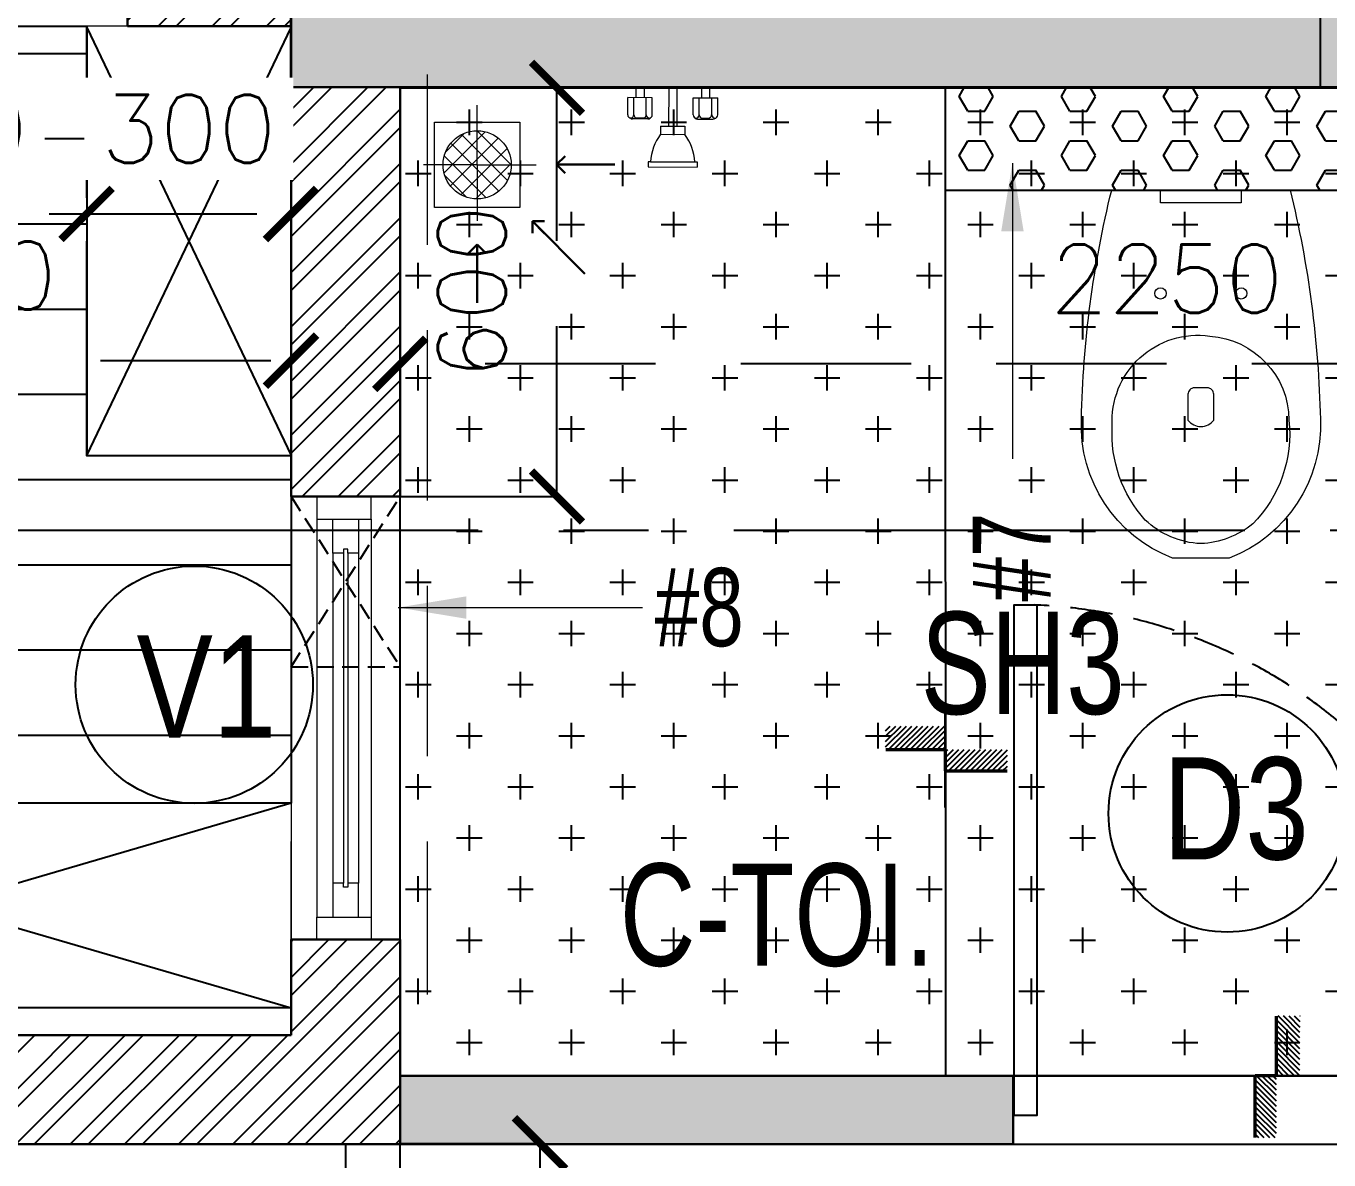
# Model space of a CAD drawing. Header units: millimetres. Extents: x 1124992 to 1258557, y -5767803 to -5695799.
# Drawn here: x 1199893 to 1201805, y -5723498 to -5721835 of the extents above; entities that cross this region are included whole.
import ezdxf
from ezdxf.enums import TextEntityAlignment as Align

# ---------------------------------------------------------------- set-up
doc = ezdxf.new("R2010")
doc.units = ezdxf.units.MM
doc.header["$LTSCALE"] = 1000
doc.header["$MEASUREMENT"] = 0
for name, pattern in [('$1$AUDIT_D_120904163729-0', [0]), ('$36$HIDDEN', [0.375, 0.25, -0.125]), ('2BHK-A - FRONT$0$( Hidden )', [0.375, 0.25, -0.125]), ('2BHK-A - FRONT$0$AUDIT_D_120904163729-0', [0]), ('2BHK-A - FRONT$0$HIDDEN', [0.375, 0.25, -0.125]), ('AUDIT_D_120904163729-0', [0]), ('T8(T9 IS SIMILAR) - DIMENSION & TEXTING$0$HIDDEN', [0.375, 0.25, -0.125]), ('T8(T9 IS SIMILAR)$0$$0$HIDDEN', [0.375, 0.25, -0.125]), ('T8(T9 IS SIMILAR)$0$HIDDEN', [0.375, 0.25, -0.125]), ('T8_REFUGE COLUMNS$0$CENTER2', [1.125, 0.75, -0.125, 0.125, -0.125])]:
    doc.linetypes.add(name, pattern=pattern)
doc.layers.get('0').update_dxf_attribs({"linetype": 'AUDIT_D_120904163729-0'})
for name, color, linetype in [('$0$A-HATCH -160', 251, '$1$AUDIT_D_120904163729-0'), ('$21$A-DIMENSIONS', 2, '$36$HIDDEN'), ('2BHK-A - FRONT$0$$0$ELEV.', 5, 'Continuous'), ('2BHK-A - FRONT$0$$0$LEDGE WALL', 5, 'Continuous'), ('2BHK-A - FRONT$0$A-DOOR-FULL', 2, 'Continuous'), ('2BHK-A - FRONT$0$A-HATCH -160', 251, '2BHK-A - FRONT$0$AUDIT_D_120904163729-0'), ('2BHK-A - FRONT$0$a-tile drop', 3, 'Continuous'), ('2BHK-A - FRONT$0$A-TOI SUNK 50MM', 8, 'Continuous'), ('2BHK-A - FRONT$0$APT PLANS-typ$0$TILEDROP', 3, 'Continuous'), ('2BHK-A - FRONT$0$CUT-OUT', 49, 'Continuous'), ('2BHK-A - FRONT$0$ELE 1', 1, 'Continuous'), ('T8(T9 IS SIMILAR) - DIMENSION & TEXTING$0$A-DIMENSIONS', 2, 'T8(T9 IS SIMILAR) - DIMENSION & TEXTING$0$HIDDEN'), ('T8(T9 IS SIMILAR) - DIMENSION & TEXTING$1$a-window-no', 125, 'Continuous'), ('T8_REFUGE COLUMNS$0$A-CENTERLINE', 193, 'T8_REFUGE COLUMNS$0$CENTER2'), ('T8_REFUGE COLUMNS$0$A-RCC COLS', 3, 'Continuous'), ('T8_TYPICAL COLUMNS$0$A-RCC COLS', 3, 'Continuous')]:
    doc.layers.add(name, color=color, linetype=linetype)
for name, color, linetype, lineweight in [('2BHK-A - FRONT$0$$0$a-TOI-fixtures', 251, 'Continuous', 0), ('2BHK-A - FRONT$0$$0$A-WALL- 160', 6, 'Continuous', 30), ('2BHK-A - FRONT$0$$0$Ele', 8, 'Continuous', 15), ('2BHK-A - FRONT$0$a-TOI-fixtures', 251, 'Continuous', 0), ('2BHK-A - FRONT$0$A-WALL- 160', 6, 'Continuous', 30), ('2BHK-A - FRONT$0$Ventilator', 5, 'Continuous', 0), ('T8(T9 IS SIMILAR) - DIMENSION & TEXTING$0$a-Text', 4, 'Continuous', 0), ('T8(T9 IS SIMILAR) - DIMENSION & TEXTING$0$R0-18-10-2014-T1-1st Podium Floor Plan$0$Text', 2, 'Continuous', 0), ('T8(T9 IS SIMILAR) - DIMENSION & TEXTING$0$T8 - TYPICAL FLOOR CORE$0$a-Text', 4, 'Continuous', 0), ('T8(T9 IS SIMILAR)$0$D&W', 8, 'Continuous', 25), ('T8(T9 IS SIMILAR)$0$SCPL BEAM', 191, 'T8(T9 IS SIMILAR)$0$$0$HIDDEN', 13)]:
    doc.layers.add(name, color=color, linetype=linetype, lineweight=lineweight)
doc.layers.add('T8_REFUGE COLUMNS$1$COL-HATCH', color=7, linetype='Continuous', lineweight=25, true_color=0xa3a3a3)
doc.layers.add('T8_TYPICAL COLUMNS$1$$0$COL-HATCH', color=7, linetype='Continuous', lineweight=25, true_color=0xa3a3a3)
doc.styles.add('2BHK-A - FRONT$0$Romans 1', font='romans.shx', dxfattribs={"height": 100})
doc.styles.add('T8(T9 IS SIMILAR) - DIMENSION & TEXTING$0$ARIAL ARROW', font='swisscl.ttf')
doc.styles.add('T8(T9 IS SIMILAR) - DIMENSION & TEXTING$0$Romans 1', font='romans.shx', dxfattribs={"height": 100})
doc.styles.add('T8(T9 IS SIMILAR) - DIMENSION & TEXTING$0$T8 - TYPICAL FLOOR CORE$0$ARIAL ARROW', font='swisscl.ttf')
doc.styles.add('T8(T9 IS SIMILAR) - DIMENSION & TEXTING$0$Tahoma', font='tahoma.ttf')
doc.styles.add('T8(T9 IS SIMILAR) - DIMENSION & TEXTING$1$LODHA STANDERD', font='sanss___.ttf')
doc.dimstyles.new('2BHK-A - FRONT$0$ALPINE S', dxfattribs={"dimscale": 0, "dimtxt": 100, "dimasz": 75, "dimexe": 0, "dimexo": 0, "dimgap": 75, "dimtad": 1, "dimdec": 0, "dimzin": 0, "dimdsep": 46, "dimtxsty": '2BHK-A - FRONT$0$Romans 1', "dimblk": '2BHK-A - FRONT$0$_ArchTick', "dimcen": 0.09, "dimclrd": 256, "dimclre": 256, "dimclrt": 7, "dimadec": 0, "dimazin": 0, "dimtfac": 1, "dimtdec": 0, "dimtofl": 0, "dimtmove": 1, "dimatfit": 0, "dimldrblk": '2BHK-A - FRONT$0$_Open90', "dimfxl": 1, "dimtolj": 1, "dimtzin": 0, "dimarcsym": 0})
doc.dimstyles.new('T8(T9 IS SIMILAR) - DIMENSION & TEXTING$0$ALPINE S', dxfattribs={"dimscale": 0, "dimtxt": 100, "dimasz": 75, "dimexe": 0, "dimexo": 0, "dimgap": 75, "dimtad": 1, "dimdec": 0, "dimzin": 0, "dimdsep": 46, "dimtxsty": 'T8(T9 IS SIMILAR) - DIMENSION & TEXTING$0$Romans 1', "dimblk": 'T8(T9 IS SIMILAR) - DIMENSION & TEXTING$0$_ArchTick', "dimcen": 0.09, "dimclrd": 256, "dimclre": 256, "dimclrt": 7, "dimadec": 0, "dimazin": 0, "dimtfac": 1, "dimtdec": 0, "dimtofl": 0, "dimtmove": 1, "dimatfit": 0, "dimldrblk": 'T8(T9 IS SIMILAR) - DIMENSION & TEXTING$0$_Open90', "dimfxl": 1, "dimtolj": 1, "dimtzin": 0, "dimarcsym": 0})
doc.dimstyles.new('T8(T9 IS SIMILAR) - DIMENSION & TEXTING$0$SAMATA STD', dxfattribs={"dimtxt": 100, "dimasz": 50, "dimexe": 50, "dimexo": 50, "dimgap": 10, "dimtad": 0, "dimdec": 0, "dimrnd": 5, "dimzin": 0, "dimdsep": 46, "dimtxsty": 'T8(T9 IS SIMILAR) - DIMENSION & TEXTING$0$Tahoma', "dimblk": 'T8(T9 IS SIMILAR) - DIMENSION & TEXTING$0$_Origin2', "dimcen": -50, "dimdle": 50, "dimclrd": 7, "dimclre": 7, "dimclrt": 7, "dimadec": 0, "dimazin": 0, "dimtfac": 1, "dimtdec": 0, "dimtmove": 1, "dimatfit": 3, "dimfxl": 150, "dimtfill": 1, "dimtolj": 1, "dimtzin": 0, "dimlwd": -1, "dimlwe": -1, "dimarcsym": 0})

# ---------------------------------------------------------------- blocks, each defined once
blk = doc.blocks.new('T8(T9 IS SIMILAR) - DIMENSION & TEXTING$1$WINDOW TAG')
at = {"layer": 'T8(T9 IS SIMILAR) - DIMENSION & TEXTING$1$a-window-no'}
blk.add_circle((0, 0), 174.1, dxfattribs=at)
at = {"layer": 'T8(T9 IS SIMILAR) - DIMENSION & TEXTING$1$a-window-no', "style": 'T8(T9 IS SIMILAR) - DIMENSION & TEXTING$1$LODHA STANDERD'}
blk.add_attdef('WINDOW', text='', height=150, dxfattribs=at).set_placement((11.3, 2.8), align=Align.MIDDLE_CENTER)
blk = doc.blocks.new('T8(T9 IS SIMILAR) - DIMENSION & TEXTING$0$_ArchTick')
at = {"color": 0, "linetype": 'ByBlock', "const_width": 0.15}
blk.add_lwpolyline([(-0.5, -0.5), (0.5, 0.5)], dxfattribs=at)
blk = doc.blocks.new('*D538')
at = {"layer": 'T8(T9 IS SIMILAR) - DIMENSION & TEXTING$0$A-DIMENSIONS', "linetype": 'T8(T9 IS SIMILAR) - DIMENSION & TEXTING$0$HIDDEN', "lineweight": -2, "transparency": 16777216}
for p, q in [((1199252.4, -5722195.7), (1199252.4, -5722325.6)), ((1200282.2, -5722195.7), (1200282.2, -5722325.6))]:
    blk.add_line(p, q, dxfattribs=at)
at = {"layer": 'T8(T9 IS SIMILAR) - DIMENSION & TEXTING$0$A-DIMENSIONS', "lineweight": -2, "transparency": 16777216}
blk.add_line((1199252.4, -5722325.6), (1200282.2, -5722325.6), dxfattribs=at)
at = {"layer": 'T8(T9 IS SIMILAR) - DIMENSION & TEXTING$0$A-DIMENSIONS', "linetype": 'ByBlock', "lineweight": -2, "transparency": 16777216, "xscale": 75, "yscale": 75, "zscale": 75, "rotation": 180}
blk.add_blockref('T8(T9 IS SIMILAR) - DIMENSION & TEXTING$0$_ArchTick', (1199252.4, -5722325.6), dxfattribs=at)
at = {"layer": 'T8(T9 IS SIMILAR) - DIMENSION & TEXTING$0$A-DIMENSIONS', "linetype": 'ByBlock', "lineweight": -2, "transparency": 16777216, "xscale": 75, "yscale": 75, "zscale": 75}
blk.add_blockref('T8(T9 IS SIMILAR) - DIMENSION & TEXTING$0$_ArchTick', (1200282.2, -5722325.6), dxfattribs=at)
at = {"layer": 'T8(T9 IS SIMILAR) - DIMENSION & TEXTING$0$A-DIMENSIONS', "color": 7, "linetype": 'ByBlock', "transparency": 16777216, "insert": (1199767.3, -5722200.6), "char_height": 100, "attachment_point": 5, "style": 'T8(T9 IS SIMILAR) - DIMENSION & TEXTING$0$Romans 1'}
blk.add_mtext('\\A1;1030', dxfattribs=at)
blk = doc.blocks.new('T8(T9 IS SIMILAR) - DIMENSION & TEXTING$0$_Open90')
at = {"color": 0, "linetype": 'ByBlock', "lineweight": -2}
for p, q in [((-0.5, 0.5), (0, 0)), ((0, 0), (-1, 0)), ((0, 0), (-0.5, -0.5))]:
    blk.add_line(p, q, dxfattribs=at)
blk = doc.blocks.new('*D539')
at = {"layer": 'T8(T9 IS SIMILAR) - DIMENSION & TEXTING$0$A-DIMENSIONS', "linetype": 'T8(T9 IS SIMILAR) - DIMENSION & TEXTING$0$HIDDEN', "lineweight": -2, "transparency": 16777216}
for p, q in [((1200442.2, -5723474), (1200647.5, -5723474)), ((1200442.2, -5724474), (1200647.5, -5724474))]:
    blk.add_line(p, q, dxfattribs=at)
at = {"layer": 'T8(T9 IS SIMILAR) - DIMENSION & TEXTING$0$A-DIMENSIONS', "lineweight": -2, "transparency": 16777216}
blk.add_line((1200647.5, -5724474), (1200647.5, -5723474), dxfattribs=at)
at = {"layer": 'T8(T9 IS SIMILAR) - DIMENSION & TEXTING$0$A-DIMENSIONS', "linetype": 'ByBlock', "lineweight": -2, "transparency": 16777216, "xscale": 75, "yscale": 75, "zscale": 75}
for p, rotation in [((1200647.5, -5723474), 90), ((1200647.5, -5724474), 270)]:
    blk.add_blockref('T8(T9 IS SIMILAR) - DIMENSION & TEXTING$0$_ArchTick', p, dxfattribs=dict(at, rotation=rotation))
at = {"layer": 'T8(T9 IS SIMILAR) - DIMENSION & TEXTING$0$A-DIMENSIONS', "color": 7, "linetype": 'ByBlock', "transparency": 16777216, "insert": (1200522.5, -5723974), "char_height": 100, "attachment_point": 5, "rotation": 90, "style": 'T8(T9 IS SIMILAR) - DIMENSION & TEXTING$0$Romans 1'}
blk.add_mtext('\\A1;1000', dxfattribs=at)
blk = doc.blocks.new('*D433')
at = {"layer": 'T8(T9 IS SIMILAR) - DIMENSION & TEXTING$0$A-DIMENSIONS', "linetype": 'T8(T9 IS SIMILAR) - DIMENSION & TEXTING$0$HIDDEN', "lineweight": -2, "transparency": 16777216}
for p, q in [((1200442.3, -5721924.4), (1200442.3, -5722330.4)), ((1202692, -5721924.4), (1202692, -5722330.4))]:
    blk.add_line(p, q, dxfattribs=at)
at = {"layer": 'T8(T9 IS SIMILAR) - DIMENSION & TEXTING$0$A-DIMENSIONS', "lineweight": -2, "transparency": 16777216}
blk.add_line((1202692, -5722330.4), (1200442.3, -5722330.4), dxfattribs=at)
at = {"layer": 'T8(T9 IS SIMILAR) - DIMENSION & TEXTING$0$A-DIMENSIONS', "linetype": 'ByBlock', "lineweight": -2, "transparency": 16777216, "xscale": 75, "yscale": 75, "zscale": 75, "rotation": 180}
blk.add_blockref('T8(T9 IS SIMILAR) - DIMENSION & TEXTING$0$_ArchTick', (1200442.3, -5722330.4), dxfattribs=at)
at = {"layer": 'T8(T9 IS SIMILAR) - DIMENSION & TEXTING$0$A-DIMENSIONS', "linetype": 'ByBlock', "lineweight": -2, "transparency": 16777216, "xscale": 75, "yscale": 75, "zscale": 75}
blk.add_blockref('T8(T9 IS SIMILAR) - DIMENSION & TEXTING$0$_ArchTick', (1202692, -5722330.4), dxfattribs=at)
at = {"layer": 'T8(T9 IS SIMILAR) - DIMENSION & TEXTING$0$A-DIMENSIONS', "color": 7, "linetype": 'ByBlock', "transparency": 16777216, "insert": (1201567.1, -5722205.4), "char_height": 100, "attachment_point": 5, "style": 'T8(T9 IS SIMILAR) - DIMENSION & TEXTING$0$Romans 1'}
blk.add_mtext('\\A1;2250', dxfattribs=at)
blk = doc.blocks.new('*D226')
at = {"layer": 'T8(T9 IS SIMILAR) - DIMENSION & TEXTING$0$A-DIMENSIONS', "linetype": 'T8(T9 IS SIMILAR) - DIMENSION & TEXTING$0$HIDDEN', "lineweight": -2, "transparency": 16777216}
for p, q in [((1199552.3, -5721834.8), (1199552.3, -5722110.4)), ((1199982.2, -5721836.9), (1199982.2, -5722110.4))]:
    blk.add_line(p, q, dxfattribs=at)
at = {"layer": 'T8(T9 IS SIMILAR) - DIMENSION & TEXTING$0$A-DIMENSIONS', "lineweight": -2, "transparency": 16777216}
blk.add_line((1199552.3, -5722110.4), (1199982.2, -5722110.4), dxfattribs=at)
at = {"layer": 'T8(T9 IS SIMILAR) - DIMENSION & TEXTING$0$A-DIMENSIONS', "linetype": 'ByBlock', "lineweight": -2, "transparency": 16777216, "xscale": 75, "yscale": 75, "zscale": 75, "rotation": 180}
blk.add_blockref('T8(T9 IS SIMILAR) - DIMENSION & TEXTING$0$_ArchTick', (1199552.3, -5722110.4), dxfattribs=at)
at = {"layer": 'T8(T9 IS SIMILAR) - DIMENSION & TEXTING$0$A-DIMENSIONS', "linetype": 'ByBlock', "lineweight": -2, "transparency": 16777216, "xscale": 75, "yscale": 75, "zscale": 75}
blk.add_blockref('T8(T9 IS SIMILAR) - DIMENSION & TEXTING$0$_ArchTick', (1199982.2, -5722110.4), dxfattribs=at)
at = {"layer": 'T8(T9 IS SIMILAR) - DIMENSION & TEXTING$0$A-DIMENSIONS', "color": 7, "linetype": 'ByBlock', "transparency": 16777216, "insert": (1199767.3, -5721985.4), "char_height": 100, "attachment_point": 5, "style": 'T8(T9 IS SIMILAR) - DIMENSION & TEXTING$0$Romans 1', "bg_fill": 3, "box_fill_scale": 1.25, "bg_fill_color": 256, "bg_fill_true_color": 13158600, "bg_fill_transparency": 0}
blk.add_mtext('\\A1;430', dxfattribs=at)
blk = doc.blocks.new('*D227')
at = {"layer": 'T8(T9 IS SIMILAR) - DIMENSION & TEXTING$0$A-DIMENSIONS', "linetype": 'T8(T9 IS SIMILAR) - DIMENSION & TEXTING$0$HIDDEN', "lineweight": -2, "transparency": 16777216}
for p, q in [((1199982.2, -5721836.9), (1199982.2, -5722110.4)), ((1200282.1, -5721836.9), (1200282.1, -5722110.4))]:
    blk.add_line(p, q, dxfattribs=at)
at = {"layer": 'T8(T9 IS SIMILAR) - DIMENSION & TEXTING$0$A-DIMENSIONS', "lineweight": -2, "transparency": 16777216}
blk.add_line((1199982.2, -5722110.4), (1200282.1, -5722110.4), dxfattribs=at)
at = {"layer": 'T8(T9 IS SIMILAR) - DIMENSION & TEXTING$0$A-DIMENSIONS', "color": 7, "linetype": 'ByBlock', "transparency": 16777216, "insert": (1200132.2, -5721985.4), "char_height": 100, "attachment_point": 5, "style": 'T8(T9 IS SIMILAR) - DIMENSION & TEXTING$0$Romans 1', "bg_fill": 3, "box_fill_scale": 1.25, "bg_fill_color": 256, "bg_fill_true_color": 13158600, "bg_fill_transparency": 0}
blk.add_mtext('\\A1;300', dxfattribs=at)
at = {"layer": 'T8(T9 IS SIMILAR) - DIMENSION & TEXTING$0$A-DIMENSIONS', "linetype": 'ByBlock', "lineweight": -2, "transparency": 16777216, "xscale": 75, "yscale": 75, "zscale": 75, "rotation": 180}
blk.add_blockref('T8(T9 IS SIMILAR) - DIMENSION & TEXTING$0$_ArchTick', (1199982.2, -5722110.4), dxfattribs=at)
at = {"layer": 'T8(T9 IS SIMILAR) - DIMENSION & TEXTING$0$A-DIMENSIONS', "linetype": 'ByBlock', "lineweight": -2, "transparency": 16777216, "xscale": 75, "yscale": 75, "zscale": 75}
blk.add_blockref('T8(T9 IS SIMILAR) - DIMENSION & TEXTING$0$_ArchTick', (1200282.1, -5722110.4), dxfattribs=at)
blk = doc.blocks.new('T8(T9 IS SIMILAR) - DIMENSION & TEXTING$0$_Origin2')
at = {"color": 0, "linetype": 'ByBlock', "lineweight": -2}
blk.add_line((-0.5, 0), (-1, 0), dxfattribs=at)
for radius in [0.5, 0.25]:
    blk.add_circle((0, 0), radius, dxfattribs=at)
blk = doc.blocks.new('*D198')
at = {"layer": 'T8(T9 IS SIMILAR) - DIMENSION & TEXTING$0$A-DIMENSIONS', "linetype": 'T8(T9 IS SIMILAR) - DIMENSION & TEXTING$0$HIDDEN', "lineweight": -2, "transparency": 16777216}
for p, q in [((1200442.3, -5721925.4), (1200672.4, -5721925.4)), ((1200442.2, -5722524.9), (1200672.4, -5722524.9))]:
    blk.add_line(p, q, dxfattribs=at)
at = {"layer": 'T8(T9 IS SIMILAR) - DIMENSION & TEXTING$0$A-DIMENSIONS', "lineweight": -2, "transparency": 16777216}
blk.add_line((1200672.4, -5722524.9), (1200672.4, -5721925.4), dxfattribs=at)
at = {"layer": 'T8(T9 IS SIMILAR) - DIMENSION & TEXTING$0$A-DIMENSIONS', "linetype": 'ByBlock', "lineweight": -2, "transparency": 16777216, "xscale": 75, "yscale": 75, "zscale": 75}
for p, rotation in [((1200672.4, -5721925.4), 90), ((1200672.4, -5722524.9), 270)]:
    blk.add_blockref('T8(T9 IS SIMILAR) - DIMENSION & TEXTING$0$_ArchTick', p, dxfattribs=dict(at, rotation=rotation))
at = {"layer": 'T8(T9 IS SIMILAR) - DIMENSION & TEXTING$0$A-DIMENSIONS', "color": 7, "linetype": 'ByBlock', "transparency": 16777216, "insert": (1200547.4, -5722225.2), "char_height": 100, "attachment_point": 5, "rotation": 90, "style": 'T8(T9 IS SIMILAR) - DIMENSION & TEXTING$0$Romans 1'}
blk.add_mtext('\\A1;600', dxfattribs=at)
blk = doc.blocks.new('T8_REFUGE COLUMNS')
at = {"layer": 'T8_REFUGE COLUMNS$1$COL-HATCH', "linetype": 'ByBlock'}
h = blk.add_hatch(color=256, dxfattribs=at)
h.dxf.hatch_style = 1
h.paths.add_polyline_path([(1200282.1, -5721674.9), (1201792.1, -5721674.9), (1201792.1, -5721924.9), (1200282.1, -5721924.9)])
at = {"layer": 'T8_REFUGE COLUMNS$0$A-CENTERLINE'}
blk.add_line((1217431.8, -5722574.9), (1182156.9, -5722574.9), dxfattribs=at)
at = {"layer": 'T8_REFUGE COLUMNS$0$A-RCC COLS', "linetype": 'ByBlock'}
blk.add_lwpolyline([(1200282.1, -5721674.9), (1201792.1, -5721674.9), (1201792.1, -5721924.9), (1200282.1, -5721924.9)], close=True, dxfattribs=at)
blk = doc.blocks.new('T8_TYPICAL COLUMNS')
at = {"layer": 'T8_TYPICAL COLUMNS$1$$0$COL-HATCH', "linetype": 'ByBlock'}
h = blk.add_hatch(color=256, dxfattribs=at)
h.dxf.hatch_style = 1
h.paths.add_polyline_path([(1200282.2, -5721924), (1202692.3, -5721924), (1202692.3, -5721674), (1200282.2, -5721674)])
h.paths.add_polyline_path([(1209852.3, -5721674), (1212262.3, -5721674), (1212262.3, -5721924), (1209852.3, -5721924)])
at = {"layer": 'T8_TYPICAL COLUMNS$0$A-RCC COLS', "linetype": 'ByBlock'}
blk.add_lwpolyline([(1200282.2, -5721924), (1202692.3, -5721924), (1202692.3, -5721674), (1200282.2, -5721674)], close=True, dxfattribs=at)
blk.add_blockref('T8_REFUGE COLUMNS', (0, 0), dxfattribs=at)
blk = doc.blocks.new('2BHK-A - FRONT$0$$0$EWC 1-flat-3')
at = {"layer": '2BHK-A - FRONT$0$$0$a-TOI-fixtures', "ltscale": 1.5}
blk.add_line((130.9, 0), (-130.9, 0), dxfattribs=at)
for points in [[(-130.9, 0, -0.055103), (-175.3, 336.2, -0.321827), (-41.6, 540), (41.6, 540, -0.321827), (175.3, 336.2, -0.055103), (130.9, 0, -27.681239)], [(-13.2, 214.3, -0.391448), (-129.3, 337.7, -0.224585), (-76.1, 489.9, -0.160675), (0, 518.7, -0.183016), (81.6, 484.1, -0.201424), (130, 346.4, -0.474507), (-13.2, 214.3, -2.927417)], [(-9.5, 290.2), (9.5, 290.2, 0.414214), (18.9, 299.7), (18.9, 337.6, 0.5), (-18.9, 337.6), (-18.9, 299.7, 0.414214), (-9.5, 290.2, 0.530498)]]:
    blk.add_lwpolyline(points, format="xyb", dxfattribs=at)
at = {"layer": '2BHK-A - FRONT$0$$0$a-TOI-fixtures'}
blk.add_lwpolyline([(-59.2, 0), (-59.2, 18.9), (59.2, 18.9), (59.2, 0)], close=True, dxfattribs=at)
at = {"layer": '2BHK-A - FRONT$0$$0$a-TOI-fixtures', "ltscale": 1.5}
for centre in [(-59.2, 151.6), (59.2, 151.6)]:
    blk.add_circle(centre, 8.31, dxfattribs=at)
blk = doc.blocks.new('2BHK-A - FRONT$0$$0$SH-flat-2')
at = {"layer": '2BHK-A - FRONT$0$$0$a-TOI-fixtures'}
for p, q in [((14.6, 30), (14.7, 66)), ((39.9, 65.9), (14.7, 66)), ((45.9, 36.2), (45.9, 59)), ((0.1, 54), (14.6, 54)), ((0.1, 42), (14.6, 42)), ((39.7, 38.7), (14.5, 38.7)), ((39.8, 57.2), (14.6, 57.2)), ((44.6, 43), (44.6, 52.2)), ((39.8, 29.9), (14.6, 30)), ((43.4, 31.6), (44.7, 33.1)), ((108.4, -32.8), (108.5, 32.4)), ((108.5, 35.8), (116.3, 35.8)), ((108.5, 32.4), (108.5, 35.8)), ((116.2, -36.2), (116.3, 35.8)), ((0, -6), (0, 6)), ((0, 6), (56.3, 5.9)), ((56.2, -18.1), (56.3, 17.9)), ((56.3, 17.9), (68.3, 17.9)), ((68.2, -18.1), (68.3, 17.9)), ((0, -6), (56.3, -6.1)), ((56.2, -18.1), (68.2, -18.1)), ((14.5, -30), (14.4, -66)), ((39.7, -30.1), (14.5, -30)), ((43.3, -31.7), (44.6, -33.3)), ((45.7, -36.4), (45.7, -59.2)), ((108.4, -32.8), (108.4, -36.2)), ((108.4, -36.2), (116.2, -36.2)), ((-0.1, -42), (14.4, -42)), ((-0.1, -54), (14.4, -54)), ((39.5, -57.3), (14.3, -57.3)), ((39.6, -38.8), (14.4, -38.8)), ((44.4, -43.2), (44.4, -52.4)), ((39.6, -66.1), (14.4, -66))]:
    blk.add_line(p, q, dxfattribs=at)
for centre, radius, start, end in [((39.8, 62), 4.8, 269.8776, 359.8776), ((39.9, 61.1), 4.8, 359.8776, 89.8776), ((41.1, 59), 4.8, 359.8776, 46.4449), ((39.8, 43.5), 4.8, 269.8776, 359.8776), ((39.7, 33.9), 4.8, 359.8776, 89.8776), ((39.8, 52.2), 4.8, 359.8776, 89.8776), ((39.8, 34.7), 4.8, 269.8776, 359.8776), ((41.1, 36.2), 4.8, 319.2258, 359.8776), ((114.8, -47.9), 80.5, 94.4595, 125.2375), ((115, 47.4), 80.5, 234.5177, 265.2957), ((39.6, -34), 4.8, 269.8776, 359.8776), ((39.7, -34.9), 4.8, 359.8776, 89.8776), ((40.9, -36.4), 4.8, 359.8776, 40.5294), ((39.5, -52.4), 4.8, 269.8776, 359.8776), ((39.5, -62.1), 4.8, 359.8776, 89.8776), ((39.6, -43.6), 4.8, 359.8776, 89.8776), ((39.6, -61.3), 4.8, 269.8776, 359.8776), ((40.9, -59.2), 4.8, 313.3103, 359.8776)]:
    blk.add_arc(centre, radius, start, end, dxfattribs=at)
blk = doc.blocks.new('*U638')
for points in [[(0, 0), (0, 820), (-30, 820), (-30, 0)], [(-860, 0), (-820, 0), (-820, -30), (-810, -30), (-810, -80), (-860, -80)], [(40, 0), (0, 0), (0, -30), (-10, -30), (-10, -80), (40, -80)]]:
    blk.add_lwpolyline(points, close=True)
at = {"color": 0, "linetype": 'ByBlock', "ltscale": 0.25}
blk.add_arc((1.2, -0.5), 821.2, 92.373, 179.9653, dxfattribs=at)
blk = doc.blocks.new('2BHK-A - FRONT$0$TILE DROP -x')
at = {"layer": '2BHK-A - FRONT$0$APT PLANS-typ$0$TILEDROP'}
h = blk.add_hatch(dxfattribs=at)
h.set_pattern_fill('ACET-2D-ANSI31', color=8, scale=90, angle=90, style=0)
h.set_pattern_definition([(135, (-851695.914, 5365039.183), (-7.954951288, -7.954951288), [])])
h.paths.add_polyline_path([(-58323.9, -19205.9), (-58323.9, -19023.7), (-58261.5, -19023.7), (-58261.5, -19205.9)])
edge = h.paths.add_edge_path()
edge.add_line((-58323.9, -19381.2), (-58393.7, -19381.2))
edge.add_line((-58323.9, -19205.9), (-58323.9, -19381.2))
edge.add_line((-58393.1, -19205.9), (-58323.9, -19205.9))
edge.add_line((-58393.1, -19381.2), (-58393.1, -19205.9))
at = {"layer": '2BHK-A - FRONT$0$APT PLANS-typ$0$TILEDROP', "color": 1}
blk.add_line((-58153.9, -19205.9), (-58434, -19205.9), dxfattribs=at)
at = {"layer": '2BHK-A - FRONT$0$APT PLANS-typ$0$TILEDROP', "color": 20, "const_width": 10}
for points in [[(-58261.5, -19205.9), (-58261.5, -19023.7)], [(-58323.9, -19381.2), (-58323.9, -19205.9)], [(-58323.9, -19205.9), (-58261.5, -19205.9)]]:
    blk.add_lwpolyline(points, dxfattribs=at)
blk = doc.blocks.new('2BHK-A - FRONT$0$V1')
at = {"layer": '2BHK-A - FRONT$0$Ventilator'}
for p, q in [((1139453.9, -5700057.1), (1140103.9, -5700057.1)), ((1139453.9, -5700217.1), (1140103.9, -5700217.1))]:
    blk.add_line(p, q, dxfattribs=at)
at = {"layer": '2BHK-A - FRONT$0$Ventilator', "color": 8}
for p, q in [((1139486.9, -5700094.6), (1140070.9, -5700094.6)), ((1139536.9, -5700118.3), (1140020.9, -5700118.3)), ((1139536.9, -5700155.8), (1140020.9, -5700155.8)), ((1139486.9, -5700174.6), (1140070.9, -5700174.6))]:
    blk.add_line(p, q, dxfattribs=at)
at = {"layer": '2BHK-A - FRONT$0$Ventilator', "color": 5}
for p, q in [((1139536.9, -5700134.1), (1140020.9, -5700134.1)), ((1139536.9, -5700140.1), (1140020.9, -5700140.1))]:
    blk.add_line(p, q, dxfattribs=at)
at = {"layer": '2BHK-A - FRONT$0$Ventilator', "color": 4}
for points in [[(1139453.9, -5700094.6), (1139486.9, -5700094.6), (1139486.9, -5700174.6), (1139453.9, -5700174.6)], [(1140103.9, -5700094.6), (1140070.9, -5700094.6), (1140070.9, -5700174.6), (1140103.9, -5700174.6)], [(1139536.9, -5700134.1), (1139536.9, -5700118.3), (1139486.9, -5700118.3), (1139486.9, -5700155.8), (1139536.9, -5700155.8), (1139536.9, -5700140.1), (1139530.9, -5700140.1), (1139530.9, -5700134.1)], [(1140020.9, -5700134.1), (1140020.9, -5700118.3), (1140070.9, -5700118.3), (1140070.9, -5700155.8), (1140020.9, -5700155.8), (1140020.9, -5700140.1), (1140026.9, -5700140.1), (1140026.9, -5700134.1)]]:
    blk.add_lwpolyline(points, close=True, dxfattribs=at)
blk = doc.blocks.new('2BHK-A - FRONT$0$_ArchTick')
at = {"color": 0, "linetype": 'ByBlock', "const_width": 0.15}
blk.add_lwpolyline([(-0.5, -0.5), (0.5, 0.5)], dxfattribs=at)
blk = doc.blocks.new('2BHK-A - FRONT$0$_Open90')
at = {"color": 0, "linetype": 'ByBlock', "lineweight": -2}
for p, q in [((0, 0), (-1, 0)), ((-0.5, 0.5), (0, 0)), ((0, 0), (-0.5, -0.5))]:
    blk.add_line(p, q, dxfattribs=at)
blk = doc.blocks.new('T8(T9 IS SIMILAR) - DIMENSION & TEXTING')
at = {"layer": 'T8(T9 IS SIMILAR) - DIMENSION & TEXTING$1$a-window-no'}
ref = blk.add_blockref('T8(T9 IS SIMILAR) - DIMENSION & TEXTING$1$WINDOW TAG', (1200140.2, -5722801, 0), dxfattribs=dict(at, rotation=180))
ref.add_attrib('WINDOW', 'V1', dxfattribs={"height": 150, "style": 'T8(T9 IS SIMILAR) - DIMENSION & TEXTING$1$LODHA STANDERD', "width": 0.8}).set_placement((1200158.1, -5722803.8, 0), align=Align.MIDDLE_CENTER)
ref = blk.add_blockref('T8(T9 IS SIMILAR) - DIMENSION & TEXTING$1$WINDOW TAG', (1201655.8, -5722989.9), dxfattribs=at)
ref.add_attrib('WINDOW', 'D3', dxfattribs={"height": 150, "style": 'T8(T9 IS SIMILAR) - DIMENSION & TEXTING$1$LODHA STANDERD', "width": 0.8}).set_placement((1201668.5, -5722982.4), align=Align.MIDDLE_CENTER)
at = {"layer": 'T8(T9 IS SIMILAR) - DIMENSION & TEXTING$0$a-Text', "style": 'T8(T9 IS SIMILAR) - DIMENSION & TEXTING$0$ARIAL ARROW'}
blk.add_text('C-TOI.', height=150, dxfattribs=at).set_placement((1200764.6, -5723213.4))
at = {"layer": 'T8(T9 IS SIMILAR) - DIMENSION & TEXTING$0$R0-18-10-2014-T1-1st Podium Floor Plan$0$Text', "linetype": 'ByBlock', "style": 'T8(T9 IS SIMILAR) - DIMENSION & TEXTING$0$ARIAL ARROW'}
blk.add_text('#7', height=114.75, rotation=90, dxfattribs=at).set_placement((1201396.9, -5722679.2, 0))
blk.add_text('#8', height=114.75, dxfattribs=at).set_placement((1200815.7, -5722744.5, 0))
at = {"layer": 'T8(T9 IS SIMILAR) - DIMENSION & TEXTING$0$T8 - TYPICAL FLOOR CORE$0$a-Text', "linetype": 'ByBlock', "insert": (1201505.3, -5722694.1, 0), "char_height": 150, "width": 3499.366, "attachment_point": 3, "style": 'T8(T9 IS SIMILAR) - DIMENSION & TEXTING$0$T8 - TYPICAL FLOOR CORE$0$ARIAL ARROW'}
blk.add_mtext('SH3', dxfattribs=at)
at = {"layer": 'T8(T9 IS SIMILAR) - DIMENSION & TEXTING$0$A-DIMENSIONS', "linetype": 'ByBlock'}
for base, p1, p2, angle, picture, middle in [((1200672.3986, -5721925.3815), (1200442.2395, -5722524.9315), (1200442.2689, -5721925.3815), 90, '*D198', (1200547.3986, -5722225.1565)), ((1200442.3, -5722330.4), (1202692, -5721924.4), (1200442.3, -5721924.4), 180, '*D433', (1201567.1, -5722205.4)), ((1200647.5, -5723474), (1200442.2, -5724474), (1200442.2, -5723474), 90, '*D539', (1200522.5, -5723974))]:
    dim = blk.add_linear_dim(base=base, p1=p1, p2=p2, angle=angle, dimstyle='T8(T9 IS SIMILAR) - DIMENSION & TEXTING$0$ALPINE S', override={"dimscale": 1, "dimfxl": 5, "dimarcsym": 1}, dxfattribs=at)
    dim.commit()
    dim.dimension.update_dxf_attribs({"geometry": picture, "text_midpoint": middle})
dim = blk.add_linear_dim(base=(1200282.2, -5722325.6), p1=(1199252.4, -5722195.7), p2=(1200282.2, -5722195.7), dimstyle='T8(T9 IS SIMILAR) - DIMENSION & TEXTING$0$ALPINE S', override={"dimscale": 1, "dimfxl": 5, "dimarcsym": 1}, dxfattribs=at)
dim.commit()
dim.dimension.update_dxf_attribs({"geometry": '*D538', "text_midpoint": (1199767.3, -5722200.6)})
at = {"layer": 'T8(T9 IS SIMILAR) - DIMENSION & TEXTING$0$R0-18-10-2014-T1-1st Podium Floor Plan$0$Text'}
for points in [[(1201340.7, -5722035.7), (1201340.7, -5722361.2), (1201340.7, -5722469.7)], [(1200439.5, -5722687.8), (1200689.2, -5722687.9), (1200797.8, -5722687.8)]]:
    blk.add_leader(points, dimstyle='T8(T9 IS SIMILAR) - DIMENSION & TEXTING$0$SAMATA STD', override={"dimscale": 1, "dimasz": 100, "dimclrd": 2, "dimfxlon": 1, "dimarcsym": 1}, dxfattribs=at)
at = {"layer": 'T8(T9 IS SIMILAR) - DIMENSION & TEXTING$0$A-DIMENSIONS', "linetype": 'ByBlock'}
dim = blk.add_linear_dim(base=(1199982.2, -5722110.4), p1=(1199552.3, -5721834.8), p2=(1199982.2, -5721836.9), dimstyle='T8(T9 IS SIMILAR) - DIMENSION & TEXTING$0$ALPINE S', override={"dimscale": 1, "dimfxl": 5, "dimtfill": 1, "dimarcsym": 1}, dxfattribs=at)
dim.commit()
dim.dimension.update_dxf_attribs({"geometry": '*D226', "text_midpoint": (1199767.3, -5721985.4)})
dim = blk.add_linear_dim(base=(1200282.1, -5722110.4), p1=(1199982.2, -5721836.9), p2=(1200282.1, -5721836.9), dimstyle='T8(T9 IS SIMILAR) - DIMENSION & TEXTING$0$ALPINE S', override={"dimscale": 1, "dimfxl": 5, "dimtfill": 1, "dimarcsym": 1}, dxfattribs=at)
dim.commit()
dim.dimension.update_dxf_attribs({"geometry": '*D227', "text_midpoint": (1200132.2, -5722110.4), "dimtype": 128})
blk = doc.blocks.new('2BHK-A - FRONT$0$A$C1DA736AB')
at = {"layer": '2BHK-A - FRONT$0$a-TOI-fixtures', "linetype": 'ByBlock'}
for points in [[(117, 0.4, 0), (202.3, 0.4, 0)], [(81.7, -82.8, 0), (158.2, -159.9, 0)], [(0.4, -117, 0), (0.4, -202.3, 0)]]:
    blk.add_leader(points, dimstyle='2BHK-A - FRONT$0$ALPINE S', override={"dimscale": 1, "dimasz": 25, "dimtad": 0, "dimfxl": 5, "dimtfill": 1, "dimarcsym": 1}, dxfattribs=at)
blk = doc.blocks.new('2BHK-A - FRONT$0$$0$Type-A-First Floor Plan-bottom-up$0$FLOOR TRAP-flat-6')
at = {"layer": '2BHK-A - FRONT$0$$0$a-TOI-fixtures'}
h = blk.add_hatch(dxfattribs=at)
h.set_pattern_fill('ACET-2D-_USER', color=256, scale=20, angle=45, style=0, double=1, pattern_type=0)
h.set_pattern_definition([(45, (-789896.981, 5385770.066), (-14.142135624, 14.142135624), []), (135, (-789896.981, 5385770.066), (-14.142135624, -14.142135624), [])])
edge = h.paths.add_edge_path()
edge.add_arc((150, 150), 50, 0, 360)
for q in [(150, 228.6), (67.6, 150), (237.4, 150), (150, 63.6)]:
    blk.add_line((150, 150), q, dxfattribs=at)
blk.add_lwpolyline([(87.5, 212.5), (212.5, 212.5), (212.5, 87.5), (87.5, 87.5)], close=True, dxfattribs=at)
blk.add_circle((150, 150), 50, dxfattribs=at)
at = {"layer": '2BHK-A - FRONT$0$A-WALL- 160', "linetype": 'ByBlock', "rotation": 270}
blk.add_blockref('2BHK-A - FRONT$0$A$C1DA736AB', (150, 150.4), dxfattribs=at)
blk = doc.blocks.new('2BHK-A - FRONT')
at = {"layer": '2BHK-A - FRONT$0$A-HATCH -160', "linetype": 'ByBlock'}
h = blk.add_hatch(dxfattribs=at)
h.set_pattern_fill('ZIGZAG', color=256, scale=250)
h.set_pattern_definition([(0, (0, 0), (31.25, 31.25), [31.25, -31.25]), (90, (31.25, 0), (-31.25, 31.25), [31.25, -31.25])])
h.paths.add_polyline_path([(1142149.5, -5723474.6), (1143849.6, -5723474.6), (1143849.6, -5723374.6), (1142149.5, -5723374.6)])
h.paths.add_polyline_path([(1144889.5, -5724474.6), (1144889.5, -5724574.6), (1147099.5, -5724574.6), (1147099.5, -5724474.6), (1145949.5, -5724474.2), (1145949.5, -5724374.2), (1145849.5, -5724374.2), (1145849.5, -5724474.6)])
h.paths.add_polyline_path([(1145949.5, -5723374.2), (1146849.2, -5723374.2), (1146849.2, -5723474.2), (1145949.5, -5723474.2)])
h.paths.add_polyline_path([(1147599.2, -5723474.2), (1148199.2, -5723474.2), (1148199.2, -5723374.2), (1147599.2, -5723374.2)])
h.paths.add_polyline_path([(1150399.5, -5721024.5), (1150499.5, -5721024.5), (1150499.5, -5721774.2), (1150399.5, -5721774.2)])
h.paths.add_polyline_path([(1150399.5, -5720124.5), (1150499.5, -5720124.5), (1150499.5, -5719224.6), (1150399.5, -5719224.6)])
h.paths.add_polyline_path([(1145549.4, -5721674.6), (1145649.4, -5721674.6), (1145649.4, -5721174.6), (1145649.4, -5721174.6), (1145649.4, -5721073.7), (1145549.4, -5721073.9)])
h.paths.add_polyline_path([(1148199.5, -5728684.2), (1148934.5, -5728684.2), (1148934.5, -5728584.2), (1148199.5, -5728584.2)])
h.paths.add_polyline_path([(1148449.5, -5721774.6), (1148849.5, -5721774.6), (1148849.5, -5721674.6), (1148449.5, -5721674.6)])
h.paths.add_polyline_path([(1150149.5, -5721674.6), (1150399.5, -5721674.6), (1150399.5, -5721774.6), (1150149.5, -5721774.6)])
h = blk.add_hatch(dxfattribs=at)
h.set_pattern_fill('ANSI32', color=256, scale=150)
h.set_pattern_definition([(45, (0, -0.55), (-39.77475644, 39.77475644), []), (45, (26.517, -0.55), (-39.77475644, 39.77475644), [])])
h.paths.add_polyline_path([(1145269.9, -5728524.2), (1145269.9, -5728684.2), (1144639.8, -5728684.2), (1144639.8, -5726829.5), (1144799.8, -5726829.5), (1144799.8, -5728524.2)])
h.paths.add_polyline_path([(1148934.5, -5727449.8), (1148934.5, -5727609.8), (1147999.5, -5727609.8), (1147999.5, -5727009.5), (1148159.5, -5727009.5), (1148159.5, -5727449.8)])
h.paths.add_polyline_path([(1147999.5, -5728684.2), (1147999.5, -5728524.2), (1147369.9, -5728524.2), (1147369.9, -5728684.2)])
edge = h.paths.add_edge_path()
edge.add_line((1151334.5, -5727449.8), (1151779.5, -5727449.8))
edge.add_line((1151779.5, -5727449.8), (1151779.5, -5727609.8))
edge.add_line((1151704.5, -5727609.8), (1151334.5, -5727609.8))
edge.add_line((1151334.5, -5727609.8), (1151334.5, -5727449.8))
h.paths.add_polyline_path([(1146264.5, -5719573.8), (1146424.5, -5719573.8), (1146424.5, -5719224.6), (1146264.5, -5719224.6)])
h.paths.add_polyline_path([(1145549.4, -5721834.4), (1145788.9, -5721834.4), (1145790, -5721674.6), (1145549.4, -5721674.6)])
h.paths.add_polyline_path([(1145949.5, -5721924.2), (1145949.5, -5722524.6), (1145789.5, -5722524.6), (1145789.5, -5721924.2)])
h.paths.add_polyline_path([(1144599.5, -5721924.6), (1144759.5, -5721924.6), (1144762, -5722524.6), (1144602, -5722524.6)])
h.paths.add_polyline_path([(1144599.5, -5723474.6), (1144599.5, -5723174.6), (1144759.5, -5723174.6), (1144759.5, -5723314.6), (1145789.5, -5723314.6), (1145789.5, -5723174.6), (1145949.5, -5723174.6), (1145949.5, -5723474.2)])
h = blk.add_hatch(dxfattribs=at)
h.set_pattern_fill('HEX', color=256, scale=200)
h.paths.add_polyline_path([(1147499.5, -5722074.9), (1147499.5, -5721924.6), (1147199.7, -5721924.6), (1147199.7, -5721924.6), (1146749.3, -5721924.6), (1146749.3, -5722074.9)])
at = {"layer": '2BHK-A - FRONT$0$A-TOI SUNK 50MM'}
h = blk.add_hatch(dxfattribs=at)
h.set_pattern_fill('CROSS', color=256, scale=300, style=0)
h.set_pattern_definition([(0, (0, -0.9), (75, 75), [37.5, -112.5]), (90, (18.75, -19.65), (-75, 75), [37.5, -112.5])])
h.paths.add_polyline_path([(1142149.5, -5723374.6), (1144599.5, -5723374.6), (1144599.5, -5721924.9), (1142149.5, -5721924.9)])
h.paths.add_polyline_path([(1148199.2, -5723374.6), (1145949.5, -5723374.6), (1145949.5, -5721924.9), (1148199.2, -5721924.9)])
at = {"layer": '2BHK-A - FRONT$0$CUT-OUT', "linetype": 'ByBlock'}
h = blk.add_hatch(dxfattribs=at)
h.set_pattern_fill('ANSI31', color=256, scale=1000, angle=135)
h.paths.add_polyline_path([(1145489.5, -5721834.4), (1145489.5, -5722464.6), (1145789.5, -5722464.6), (1145789.3, -5722974.5), (1144759.4, -5722974.5), (1144759.5, -5722464.6), (1145059.6, -5722464.6), (1145059.5, -5721834.4)])
at = {"linetype": '2BHK-A - FRONT$0$HIDDEN', "ltscale": 0.1}
for p, q in [((1145789.5, -5722774.6), (1145949.5, -5722524.6)), ((1145789.5, -5722524.6), (1145949.5, -5722774.6))]:
    blk.add_line(p, q, dxfattribs=at)
blk.add_lwpolyline([(1145789.5, -5722774.6), (1145949.5, -5722774.6), (1145949.5, -5722524.6), (1145789.5, -5722524.6)], close=True, dxfattribs=at)
blk.add_lwpolyline([(1146850.3, -5723432.5), (1146850.3, -5722683.6), (1146883.8, -5722683.6), (1146883.8, -5723432.5)], close=True)
at = {"linetype": 'ByBlock'}
blk.add_lwpolyline([(1146849.2, -5723474.6), (1147599.2, -5723474.6), (1147599.2, -5723374.6), (1146849.2, -5723374.6)], close=True, dxfattribs=at)
at = {"color": 0, "linetype": '2BHK-A - FRONT$0$( Hidden )', "ltscale": 0.25}
blk.add_arc((1146849.2, -5723433), 750, 0.0347, 87.627, dxfattribs=at)
at = {"layer": '2BHK-A - FRONT$0$$0$A-WALL- 160', "linetype": 'ByBlock'}
blk.add_lwpolyline([(1145789.5, -5721674.6), (1145549.4, -5721674.6), (1145549.4, -5721834.4), (1145789.5, -5721834.4)], dxfattribs=at)
at = {"layer": '2BHK-A - FRONT$0$$0$Ele'}
blk.add_lwpolyline([(1144759.5, -5721674.6), (1145549.4, -5721674.6), (1145549.4, -5721834.4), (1144759.5, -5721834.4)], close=True, dxfattribs=at)
at = {"layer": '2BHK-A - FRONT$0$$0$ELEV.'}
blk.add_line((1146749.3, -5721924.7), (1146749.5, -5723374.6), dxfattribs=at)
at = {"layer": '2BHK-A - FRONT$0$$0$LEDGE WALL'}
blk.add_lwpolyline([(1147499.5, -5722074.9), (1147499.5, -5721924.6), (1146749.3, -5721924.6), (1146749.3, -5722074.9)], close=True, dxfattribs=at)
at = {"layer": '2BHK-A - FRONT$0$A-TOI SUNK 50MM'}
blk.add_line((1146849.2, -5723374.6), (1147599.2, -5723374.6), dxfattribs=at)
blk.add_line((1146849.2, -5723374.6), (1147599.2, -5723374.6), dxfattribs=at)
blk.add_lwpolyline([(1148199.2, -5723374.6), (1145949.5, -5723374.6), (1145949.5, -5721924.9), (1148199.2, -5721924.9)], close=True, dxfattribs=at)
at = {"layer": '2BHK-A - FRONT$0$A-WALL- 160', "linetype": 'ByBlock'}
for p, q in [((1145789.5, -5722524.6), (1145789.5, -5721924.5)), ((1145949.5, -5722524.6), (1145949.5, -5721924.5)), ((1145789.5, -5722524.6), (1145949.5, -5722524.6)), ((1145789.5, -5723174.6), (1145949.5, -5723174.6)), ((1145789.5, -5723314.6), (1145789.5, -5723174.6)), ((1145949.5, -5723474.6), (1145949.5, -5723174.6)), ((1144759.5, -5723314.6), (1145789.5, -5723314.6)), ((1145949.5, -5723374.6), (1146849.2, -5723374.6)), ((1146849.2, -5723474.6), (1146849.2, -5723374.6)), ((1144599.5, -5723474.6), (1145949.5, -5723474.6)), ((1145789.5, -5723474.6), (1146849.2, -5723474.6))]:
    blk.add_line(p, q, dxfattribs=at)
at = {"layer": '2BHK-A - FRONT$0$CUT-OUT', "linetype": 'ByBlock'}
blk.add_lwpolyline([(1145489.5, -5721834.4), (1145489.5, -5722464.6), (1145789.5, -5722464.6), (1145789.4, -5722974.5), (1144759.5, -5722974.5), (1144759.5, -5722464.6), (1145059.6, -5722464.6), (1145059.5, -5721834.4)], close=True, dxfattribs=at)
for points in [[(1145489.5, -5722464.6), (1145789.4, -5721836.5)], [(1145489.5, -5721836.5), (1145789.4, -5722464.5)], [(1144759.6, -5722974.5), (1145789.4, -5723274.5)], [(1145789.5, -5722974.5), (1144763.3, -5723274.5)]]:
    blk.add_lwpolyline(points, dxfattribs=at)
at = {"layer": '2BHK-A - FRONT$0$ELE 1', "linetype": 'ByBlock'}
for p, q in [((1145789.3, -5722974.5), (1144759.4, -5722974.5)), ((1145789.3, -5723274.5), (1144759.4, -5723274.5))]:
    blk.add_line(p, q, dxfattribs=at)
blk.add_lwpolyline([(1145489.5, -5721834.4), (1145489.4, -5722464.6), (1145789.4, -5722464.6)], dxfattribs=at)
at = {"layer": '2BHK-A - FRONT$0$$0$a-TOI-fixtures', "rotation": 270}
blk.add_blockref('2BHK-A - FRONT$0$$0$SH-flat-2', (1146349.5, -5721924.9), dxfattribs=at)
at = {"layer": '2BHK-A - FRONT$0$$0$a-TOI-fixtures', "extrusion": (0, 0, -1)}
for name, p, xscale, zscale, rotation in [('2BHK-A - FRONT$0$$0$Type-A-First Floor Plan-bottom-up$0$FLOOR TRAP-flat-6', (-1146212.5, -5722187.9), -0.9999999999999998, -0.9999999999999998, 270), ('2BHK-A - FRONT$0$$0$EWC 1-flat-3', (-1147124.4, -5722074.9), -1, -1, 180)]:
    blk.add_blockref(name, p, dxfattribs=dict(at, xscale=xscale, zscale=zscale, rotation=rotation))
at = {"layer": '2BHK-A - FRONT$0$A-DOOR-FULL', "linetype": '2BHK-A - FRONT$0$HIDDEN', "rotation": 90}
blk.add_blockref('*U638', (1145869.5, -5723514.6), dxfattribs=at)
at = {"layer": '2BHK-A - FRONT$0$a-tile drop'}
for p, xscale, yscale, zscale, rotation in [((1156352.2, -5752057.9), 0.4999999999999999, 0.4999999999999999, 0.4999999999999999, 269.9996795902024), ((1118073.2, -5732977), 0.5, 0.5, 0.5, 179.9996795902024)]:
    blk.add_blockref('2BHK-A - FRONT$0$TILE DROP -x', p, dxfattribs=dict(at, xscale=xscale, yscale=yscale, zscale=zscale, rotation=rotation))
at = {"layer": '2BHK-A - FRONT$0$A-WALL- 160', "linetype": 'ByBlock', "xscale": -1, "rotation": 90}
blk.add_blockref('2BHK-A - FRONT$0$V1', (-4554267.6, -4583070.7), dxfattribs=at)
blk = doc.blocks.new('T8(T9 IS SIMILAR)')
at = {"layer": 'T8(T9 IS SIMILAR)$0$SCPL BEAM', "linetype": 'T8(T9 IS SIMILAR)$0$HIDDEN'}
for p, q in [((1200281.7, -5721905.9), (1200281.8, -5723255.6, 0)), ((1200481.7, -5721905.9), (1200481.8, -5723255.6, 0))]:
    blk.add_line(p, q, dxfattribs=at)
at = {"layer": 'T8(T9 IS SIMILAR)$0$D&W', "linetype": 'ByBlock'}
for name, p in [('T8_TYPICAL COLUMNS', (0, 0)), ('2BHK-A - FRONT', (54492.8, -0.4))]:
    blk.add_blockref(name, p, dxfattribs=at)

msp = doc.modelspace()

# ---------------------------------------------------------------- block references
at = {"layer": '$21$A-DIMENSIONS', "linetype": 'ByBlock'}
msp.add_blockref('T8(T9 IS SIMILAR)', (0, 0), dxfattribs=at)

# ---------------------------------------------------------------- next in the draw order: block references
at = {"layer": '$0$A-HATCH -160', "linetype": 'ByBlock'}
msp.add_blockref('T8(T9 IS SIMILAR) - DIMENSION & TEXTING', (0, 0), dxfattribs=at)

doc.saveas('drawing.dxf')
